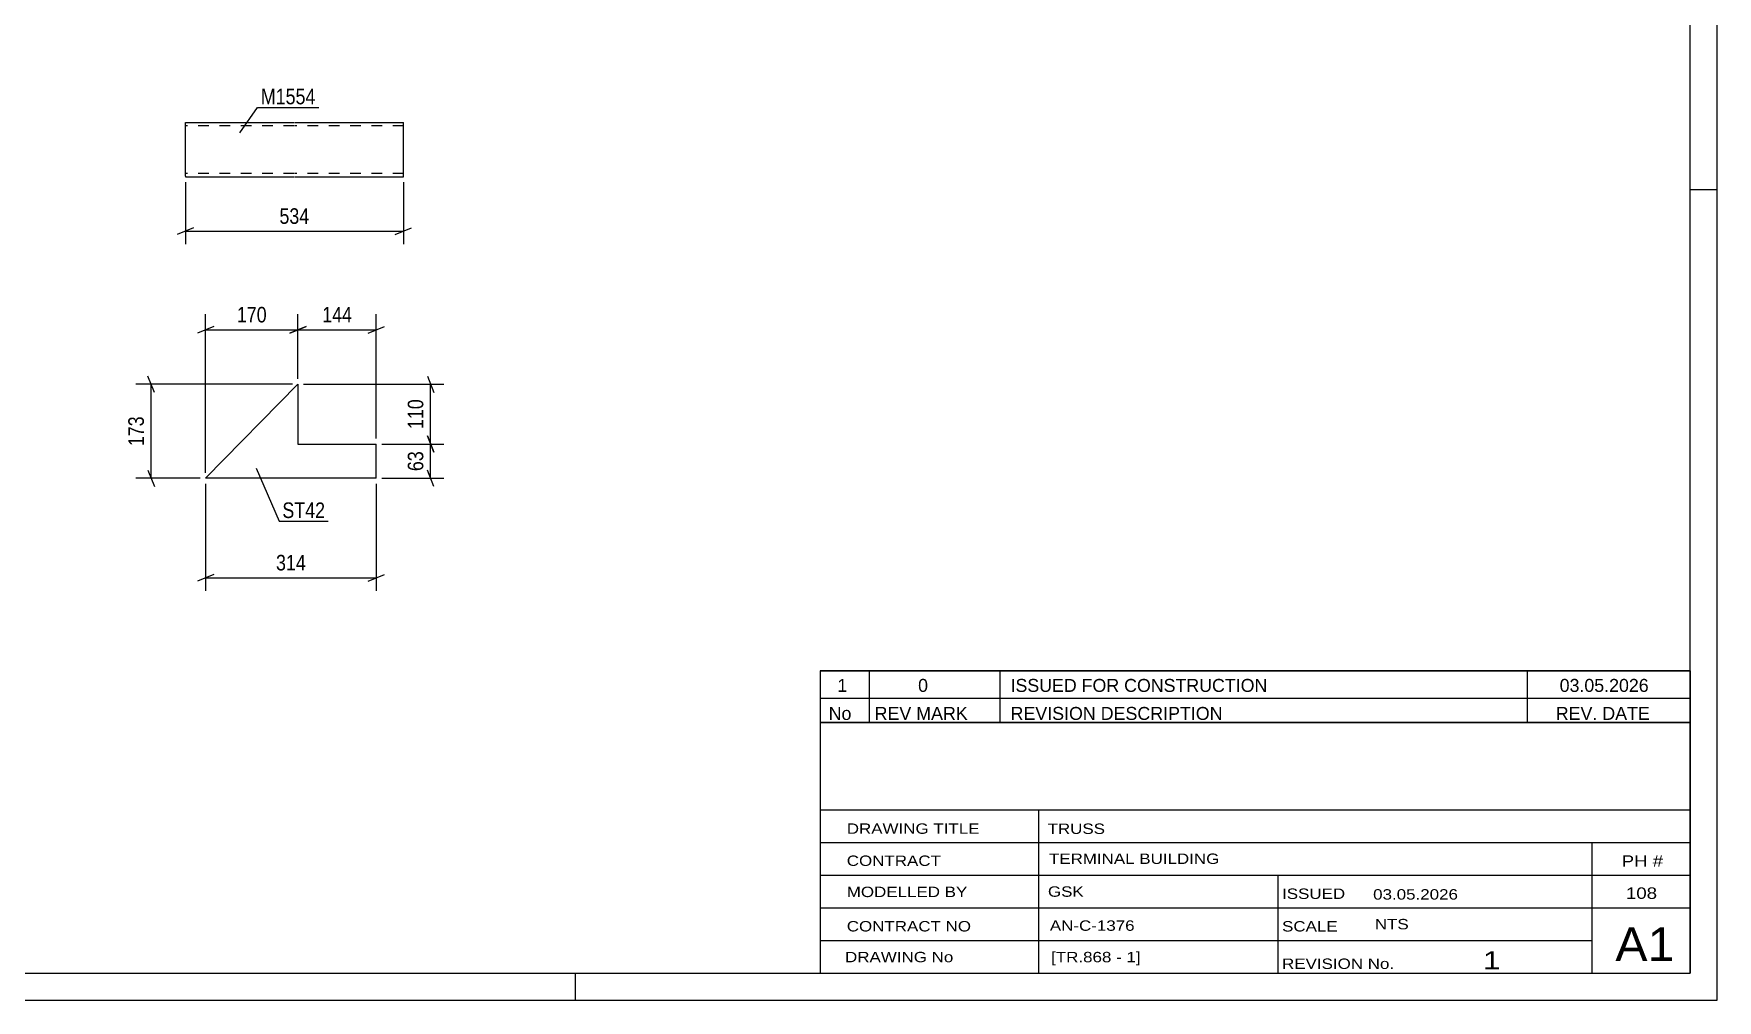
# Model space of a CAD drawing. Header units: millimetres. Extents: x 0 to 594, y 0 to 420.
# Drawn here: x 284.3 to 594, y 0 to 177.7 of the extents above; entities that cross this region are included whole.
import ezdxf

# ---------------------------------------------------------------- set-up
doc = ezdxf.new("R2010")
doc.units = ezdxf.units.MM
doc.linetypes.add('DXK_LINE_DOT2', pattern=[3.9198, 1.9599, -1.9599])
doc.styles.add('Arial Narrow', font='ARIALN.TTF', dxfattribs={"height": 0.2})

# ---------------------------------------------------------------- blocks, each defined once
blk = doc.blocks.new('Unknown-814564987-17105')
at = {"color": 7, "linetype": 'Continuous'}
for p, q in [((429, 60.55), (589, 60.55)), ((589, 60.55), (429, 60.55)), ((429, 60.55), (429, 55.55)), ((438, 60.55), (438, 55.55)), ((462, 60.55), (462, 55.55)), ((559, 60.55), (559, 55.55)), ((589, 60.55), (589, 55.55)), ((429, 55.55), (589, 55.55)), ((429, 55.55), (429, 51.05)), ((429, 55.55), (589, 55.55)), ((438, 55.55), (438, 51.05)), ((462, 55.55), (462, 51.05)), ((559, 55.55), (559, 51.05)), ((589, 55.55), (589, 51.05)), ((589, 51.05), (429, 51.05))]:
    blk.add_line(p, q, dxfattribs=at)
at = {"color": 7, "linetype": 'Continuous', "style": 'Arial Narrow'}
for s, height, width, p in [('1', 2.39, 1.196471, (432.16, 56.7)), ('0', 2.39, 1.196471, (447, 56.7)), ('ISSUED FOR CONSTRUCTION', 2.3861, 1.196471, (464, 56.7)), ('03.05.2026', 2.386, 1.196471, (565, 56.7)), ('No', 2.386, 1.2, (430.54, 51.55)), ('REV MARK', 2.386, 1.2, (439, 51.55)), ('REVISION DESCRIPTION', 2.3861, 1.2, (464, 51.55)), ('REV. DATE', 2.386, 1.2, (564.28, 51.55))]:
    blk.add_text(s, height=height, dxfattribs=dict(at, width=width)).set_placement(p)
blk = doc.blocks.new('Unknown-814564987-1163')
at = {"color": 5, "linetype": 'Continuous'}
for p, q in [((594, 0), (594, 420)), ((589, 5), (589, 415)), ((594, 149), (589, 149)), ((5, 5), (589, 5)), ((384, 0), (384, 5)), ((0, 0), (594, 0))]:
    blk.add_line(p, q, dxfattribs=at)
blk = doc.blocks.new('Unknown-814564987-17104')
at = {"color": 7, "linetype": 'Continuous'}
for p, q in [((429, 51.05), (429, 5)), ((429, 51.05), (589, 51.05)), ((589, 51), (589, 5)), ((429, 35), (589, 35)), ((469.14, 35), (469.14, 5)), ((429, 29), (589, 29)), ((571, 5.05), (571, 29.05)), ((429, 23), (589, 23)), ((513.14, 23), (513.14, 5)), ((429, 17), (589, 17)), ((429, 11), (571, 11)), ((429, 5), (589, 5))]:
    blk.add_line(p, q, dxfattribs=at)
at = {"color": 7, "style": 'Arial Narrow'}
for s, height, width, p in [('DRAWING TITLE', 1.9089, 1.425378, (433.88, 30.61)), ('TRUSS  ', 1.909, 1.425378, (470.81, 30.59)), ('CONTRACT', 1.909, 1.425378, (433.88, 24.71)), ('TERMINAL BUILDING', 1.9089, 1.425378, (471.06, 25.07)), ('MODELLED BY', 1.9089, 1.425378, (433.88, 18.98)), ('GSK', 1.909, 1.425378, (470.88, 19.04)), ('ISSUED', 1.909, 1.425378, (513.94, 18.64)), ('03.05.2026', 1.909, 1.425378, (530.69, 18.52)), ('CONTRACT NO', 1.9089, 1.425378, (433.88, 12.66)), ('AN-C-1376', 1.909, 1.425378, (471.23, 12.78)), ('SCALE', 1.909, 1.425378, (513.94, 12.65)), ('A1', 6.204, 1.25, (575.24, 7.2)), ('DRAWING No', 1.909, 1.425378, (433.56, 7)), ('[TR.868 - 1]', 1.9089, 1.425378, (471.46, 6.99)), ('REVISION No.', 1.9089, 1.425378, (513.94, 5.77)), ('1', 3.34, 1.5, (550.91, 5.68))]:
    blk.add_text(s, height=height, dxfattribs=dict(at, width=width)).set_placement(p)
at = {"color": 7, "linetype": 'Continuous', "style": 'Arial Narrow'}
for s, height, width, p in [('PH #', 2.1, 1.42538, (576.4, 24.55)), ('108', 2.1, 1.42538, (577.19, 18.65)), ('NTS', 1.909, 1.425378, (531, 13.05))]:
    blk.add_text(s, height=height, dxfattribs=dict(at, width=width)).set_placement(p)
blk = doc.blocks.new('Part-814564987-10470 - 10469')
at = {"color": 2, "linetype": 'Continuous'}
for p, q in [((312.23, 151.49), (312.23, 161.4)), ((312.23, 161.4), (332.23, 161.4)), ((332.33, 161.4), (352.33, 161.4)), ((352.33, 151.4), (352.33, 161.4)), ((312.23, 151.49), (312.23, 151.4)), ((312.23, 151.4), (332.23, 151.4)), ((332.33, 151.4), (352.33, 151.4))]:
    blk.add_line(p, q, dxfattribs=at)
at = {"color": 7, "linetype": 'DXK_LINE_DOT2'}
for p, q in [((332.23, 160.8), (312.23, 160.8)), ((352.33, 160.8), (332.33, 160.8)), ((312.23, 152), (312.23, 152.04)), ((332.23, 152), (312.23, 152)), ((352.33, 152), (332.33, 152)), ((352.33, 152), (352.33, 152.04))]:
    blk.add_line(p, q, dxfattribs=at)
blk = doc.blocks.new('Part-814564987-10477 - 10476')
at = {"color": 2, "linetype": 'Continuous'}
for p, q in [((315.94, 95.97), (332.94, 113.27)), ((332.94, 113.27), (332.94, 102.27)), ((332.94, 102.27), (347.34, 102.27)), ((347.34, 95.97), (347.34, 102.27)), ((347.34, 95.97), (315.94, 95.97))]:
    blk.add_line(p, q, dxfattribs=at)
blk = doc.blocks.new('StraightDimension-814564987-11161 - 10469')
at = {"color": 7, "linetype": 'Continuous'}
for p, q in [((312.23, 150.4), (312.23, 139)), ((352.33, 150.4), (352.33, 139)), ((313.73, 142), (310.73, 140.8)), ((312.23, 141.4), (352.33, 141.4)), ((350.83, 140.8), (353.83, 142))]:
    blk.add_line(p, q, dxfattribs=at)
at = {"color": 0}
blk.add_wipeout([(335.62, 142.15), (335.62, 146.35), (328.93, 146.35), (328.93, 142.15)], dxfattribs=at)
at = {"color": 3, "style": 'Arial Narrow'}
blk.add_text('534', height=2.863, dxfattribs=at).set_placement((329.53, 142.75))
blk = doc.blocks.new('StraightDimension-814564987-11182 - 10476')
at = {"color": 7, "linetype": 'Continuous'}
for p, q in [((315.94, 96.97), (315.94, 126.12)), ((332.94, 114.27), (332.94, 126.12)), ((317.44, 123.87), (314.44, 122.67)), ((315.94, 123.27), (332.94, 123.27)), ((331.44, 122.67), (334.44, 123.87))]:
    blk.add_line(p, q, dxfattribs=at)
at = {"color": 0}
blk.add_wipeout([(327.78, 124.02), (327.78, 128.22), (321.1, 128.22), (321.1, 124.02)], dxfattribs=at)
at = {"color": 3, "style": 'Arial Narrow'}
blk.add_text('170', height=2.863, dxfattribs=at).set_placement((321.7, 124.62))
blk = doc.blocks.new('StraightDimension-814564987-11166 - 10476')
at = {"color": 7, "linetype": 'Continuous'}
for p, q in [((348.34, 102.27), (359.74, 102.27)), ((356.74, 103.77), (357.94, 100.77)), ((357.34, 95.97), (357.34, 102.27)), ((357.94, 94.47), (356.74, 97.47)), ((348.34, 95.97), (359.74, 95.97))]:
    blk.add_line(p, q, dxfattribs=at)
at = {"color": 0}
blk.add_wipeout([(356.59, 101.55), (352.39, 101.55), (352.39, 96.69), (356.59, 96.69)], dxfattribs=at)
at = {"color": 3, "style": 'Arial Narrow'}
blk.add_text('63', height=2.863, rotation=90.0002, dxfattribs=at).set_placement((355.99, 97.29))
blk = doc.blocks.new('StraightDimension-814564987-11181 - 10476')
at = {"color": 7, "linetype": 'Continuous'}
for p, q in [((332.94, 114.27), (332.94, 126.12)), ((347.34, 103.27), (347.34, 126.12)), ((334.44, 123.87), (331.44, 122.67)), ((332.94, 123.27), (347.34, 123.27)), ((345.84, 122.67), (348.84, 123.87))]:
    blk.add_line(p, q, dxfattribs=at)
at = {"color": 0}
blk.add_wipeout([(343.48, 124.02), (343.48, 128.22), (336.8, 128.22), (336.8, 124.02)], dxfattribs=at)
at = {"color": 3, "style": 'Arial Narrow'}
blk.add_text('144', height=2.863, dxfattribs=at).set_placement((337.4, 124.62))
blk = doc.blocks.new('StraightDimension-814564987-11165 - 10476')
at = {"color": 7, "linetype": 'Continuous'}
for p, q in [((356.74, 114.77), (357.94, 111.77)), ((333.94, 113.27), (359.74, 113.27)), ((357.34, 102.27), (357.34, 113.27)), ((348.34, 102.27), (359.74, 102.27)), ((357.94, 100.77), (356.74, 103.77))]:
    blk.add_line(p, q, dxfattribs=at)
at = {"color": 0}
blk.add_wipeout([(356.59, 111.11), (352.39, 111.11), (352.39, 104.43), (356.59, 104.43)], dxfattribs=at)
at = {"color": 3, "style": 'Arial Narrow'}
blk.add_text('110', height=2.863, rotation=90.0002, dxfattribs=at).set_placement((355.99, 105.03))
blk = doc.blocks.new('StraightDimension-814564987-11187 - 10476')
at = {"color": 7, "linetype": 'Continuous'}
for p, q in [((315.94, 94.97), (315.94, 75.28)), ((347.34, 94.97), (347.34, 75.28)), ((317.44, 78.28), (314.44, 77.08)), ((315.94, 77.68), (347.34, 77.68)), ((345.84, 77.08), (348.84, 78.28))]:
    blk.add_line(p, q, dxfattribs=at)
at = {"color": 0}
blk.add_wipeout([(334.98, 78.43), (334.98, 82.63), (328.3, 82.63), (328.3, 78.43)], dxfattribs=at)
at = {"color": 3, "style": 'Arial Narrow'}
blk.add_text('314', height=2.863, dxfattribs=at).set_placement((328.9, 79.03))
blk = doc.blocks.new('StraightDimension-814564987-11171 - 10476')
at = {"color": 7, "linetype": 'Continuous'}
for p, q in [((306.54, 111.77), (305.34, 114.77)), ((331.94, 113.27), (303.09, 113.27)), ((305.94, 95.97), (305.94, 113.27)), ((305.34, 97.47), (306.54, 94.47)), ((314.94, 95.97), (303.09, 95.97))]:
    blk.add_line(p, q, dxfattribs=at)
at = {"color": 0}
blk.add_wipeout([(305.19, 107.96), (300.99, 107.96), (300.99, 101.28), (305.19, 101.28)], dxfattribs=at)
at = {"color": 3, "style": 'Arial Narrow'}
blk.add_text('173', height=2.863, rotation=90.0002, dxfattribs=at).set_placement((304.59, 101.88))
blk = doc.blocks.new('Mark-814564987-11442 - 10469')
at = {"color": 0}
blk.add_wipeout([(336.16, 164.73), (336.16, 167.73), (326.11, 167.73), (326.11, 164.73)], dxfattribs=at)
blk.add_wipeout([(336.16, 164.73), (336.16, 167.73), (326.11, 167.73), (326.11, 164.73)], dxfattribs=at)
at = {"color": 30, "linetype": 'Continuous'}
for p, q in [((322.25, 159.49), (325.51, 164.13)), ((325.51, 164.13), (336.76, 164.13))]:
    blk.add_line(p, q, dxfattribs=at)
at = {"color": 3, "style": 'Arial Narrow'}
blk.add_text('M1554', height=2.863, dxfattribs=at).set_placement((326.11, 164.73))
blk = doc.blocks.new('Mark-814564987-11445 - 10476')
at = {"color": 0}
blk.add_wipeout([(337.92, 88.67), (337.92, 91.67), (330.07, 91.67), (330.07, 88.67)], dxfattribs=at)
blk.add_wipeout([(337.92, 88.67), (337.92, 91.67), (330.07, 91.67), (330.07, 88.67)], dxfattribs=at)
at = {"color": 30, "linetype": 'Continuous'}
for p, q in [((325.23, 97.85), (329.47, 88.07)), ((329.47, 88.07), (338.52, 88.07))]:
    blk.add_line(p, q, dxfattribs=at)
at = {"color": 3, "style": 'Arial Narrow'}
blk.add_text('ST42', height=2.863, dxfattribs=at).set_placement((330.07, 88.67))

msp = doc.modelspace()

# ---------------------------------------------------------------- block references
for name in ['Unknown-814564987-1163', 'Part-814564987-10470 - 10469', 'Part-814564987-10477 - 10476', 'Unknown-814564987-17105', 'Unknown-814564987-17104']:
    msp.add_blockref(name, (0, 0))

# ---------------------------------------------------------------- next in the draw order: block references
for name in ['Mark-814564987-11442 - 10469', 'StraightDimension-814564987-11161 - 10469', 'StraightDimension-814564987-11182 - 10476', 'StraightDimension-814564987-11166 - 10476']:
    msp.add_blockref(name, (0, 0))

# ---------------------------------------------------------------- next in the draw order: block references
for name in ['StraightDimension-814564987-11181 - 10476', 'StraightDimension-814564987-11187 - 10476']:
    msp.add_blockref(name, (0, 0))

# ---------------------------------------------------------------- next in the draw order: block references
for name in ['StraightDimension-814564987-11171 - 10476', 'StraightDimension-814564987-11165 - 10476']:
    msp.add_blockref(name, (0, 0))

# ---------------------------------------------------------------- next in the draw order: block references
msp.add_blockref('Mark-814564987-11445 - 10476', (0, 0))

doc.saveas('drawing.dxf')
